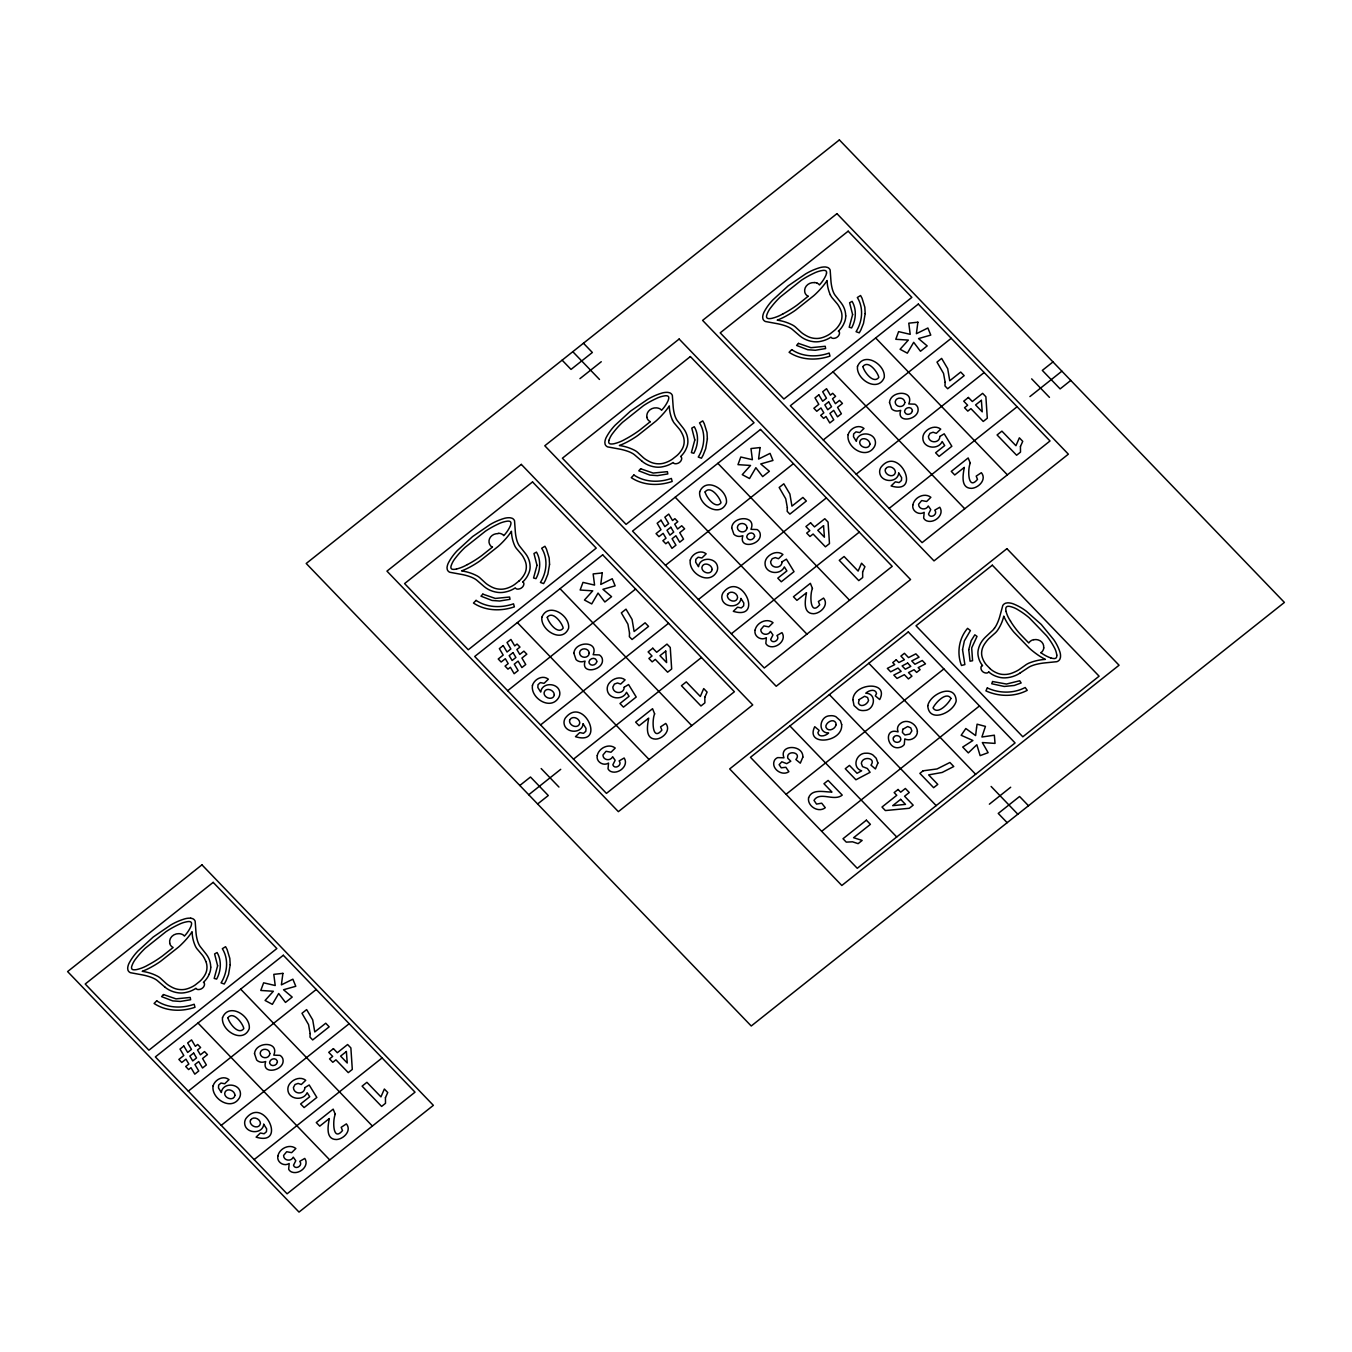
<?xml version="1.0" encoding="UTF-8"?>
<svg xmlns="http://www.w3.org/2000/svg" width="1352" height="1352" viewBox="0 0 1352 1352"><rect width="100%" height="100%" fill="white"/><g stroke="black" fill="none" stroke-linecap="round" stroke-linejoin="round"><path stroke-width="1.5" d="M492.517 547.019L481.785 555.587A111.033 99.287 -12.1 0 1 467.454 564.595M650.329 421.655L639.597 430.206A111.033 99.287 -12.1 0 1 625.266 439.214A37.214 33.276 -12.1 0 1 614.332 443.659A11.914 10.647 -12.1 0 1 611.374 443.997A4.563 4.073 -12.1 0 1 610.073 443.845A2.096 1.876 -12.1 0 1 608.738 442.307A5.763 5.154 -12.1 0 1 608.975 440.346M808.158 296.274L797.427 304.842A111.033 99.287 -12.1 0 1 783.078 313.85M579.94 378.661L601.268 361.728M507.642 690.703L635.609 589.049M665.471 565.322L793.421 463.668M823.283 439.958L951.233 338.304M540.58 724.925L668.547 623.272M698.392 599.561L826.359 497.908M856.205 474.18L984.172 372.527M519.827 785.478L530.491 777.011L548.287 795.517L537.623 803.984M1052.988 361.93L1042.324 370.397L1060.12 388.903L1070.784 380.419M528.733 794.739L560.725 769.322M573.518 759.148L701.468 657.495M731.331 633.784L859.28 532.13M889.143 508.403L1017.11 406.749M1029.903 396.592L1061.895 371.175M188.283 1091.132L316.25 989.478M221.221 1125.371L349.171 1023.717M254.142 1159.593L382.109 1057.94M786.07 794.3L943.882 668.936M821.678 831.311L979.49 705.93M989.36 804.187L1010.688 787.236M1019.797 673.212L1027.926 667.82A16.207 14.5 -12.1 0 1 1030.934 666.147A28.933 25.874 -12.1 0 1 1035.869 664.474A56.463 50.48 -12.1 0 1 1044.065 662.97L1056.825 661.686A5.205 4.664 -12.1 0 0 1059.816 659.32L1060.424 657.545A15.396 13.757 -12.1 0 0 1059.867 651.833A57.122 51.089 -12.1 0 0 1053.766 639.699L1041.293 624.489L1026.337 611.239A57.122 51.089 -12.1 0 0 1013.932 604.124A15.396 13.757 -12.1 0 0 1007.781 602.823L1005.77 603.161A5.205 4.664 -12.1 0 0 1002.778 605.527L999.686 616.85A56.463 50.48 -12.1 0 1 996.948 624.033A28.933 25.874 -12.1 0 1 994.464 628.241M190.733 918.194L192.677 918.667A5.205 4.664 -12.1 0 1 195.161 921.27L196.006 932.728A56.463 50.48 -12.1 0 0 197.291 940.079A28.933 25.874 -12.1 0 0 198.93 944.457A16.207 14.5 -12.1 0 0 200.637 947.11L206.248 954.208A26.398 23.592 -12.1 0 1 210.709 967.119M642.065 461.252L635.068 455.269A16.207 14.5 -12.1 0 0 632.415 453.376A28.933 25.874 -12.1 0 0 627.852 451.315A56.463 50.48 -12.1 0 0 620.01 449.168L607.606 446.887A5.205 4.664 -12.1 0 1 605.121 444.301L604.851 442.493A15.396 13.757 -12.1 0 1 606.541 436.865A57.122 51.089 -12.1 0 1 615.008 425.322L630.404 411.211L647.845 399.246A57.122 51.089 -12.1 0 1 661.567 393.178A15.396 13.757 -12.1 0 1 667.922 392.384L669.865 392.857A5.205 4.664 -12.1 0 1 672.35 395.46L673.178 406.918A56.463 50.48 -12.1 0 0 674.462 414.27A28.933 25.874 -12.1 0 0 676.101 418.647A16.207 14.5 -12.1 0 0 677.825 421.3L683.419 428.398A26.398 23.592 -12.1 0 1 687.898 441.31A19.621 17.542 -12.1 0 1 686.41 448.222A24.302 21.733 -12.1 0 1 680.631 456.503A4.884 4.36 -12.1 0 1 681.459 457.466A1.791 1.605 -12.1 0 1 681.662 458.159L681.678 458.277A4.783 4.276 -12.1 0 1 681.222 460.272A5.205 4.647 -12.1 0 1 679.566 462.316A5.205 4.647 -12.1 0 1 677.115 463.533A4.783 4.276 -12.1 0 1 674.868 463.685L674.766 463.651A1.791 1.605 -12.1 0 1 674.023 463.364A4.884 4.36 -12.1 0 1 673.11 462.502A24.302 21.733 -12.1 0 1 663.291 466.609A19.621 17.542 -12.1 0 1 655.534 467.048A26.398 23.592 -12.1 0 1 642.031 461.269M164.876 987.061L157.88 981.079A16.207 14.5 -12.1 0 0 155.226 979.169A28.933 25.874 -12.1 0 0 150.663 977.124A56.463 50.48 -12.1 0 0 142.822 974.978L130.434 972.696A5.205 4.664 -12.1 0 1 127.933 970.111L127.679 968.302A15.396 13.757 -12.1 0 1 129.369 962.675A57.122 51.089 -12.1 0 1 137.82 951.132L153.215 937.021L170.673 925.055A57.122 51.089 -12.1 0 1 184.379 918.988A15.396 13.757 -12.1 0 1 190.733 918.194M989.901 668.496L986.419 664.897A22.967 20.534 -12.1 0 1 983.648 660.739A26.871 24.032 -12.1 0 1 982.329 657.596A16.985 15.193 -12.1 0 1 981.636 652.424A19.165 17.137 -12.1 0 1 984.205 644.566A46.948 41.98 -12.1 0 1 986.859 640.865A23.288 20.821 -12.1 0 1 989.816 637.772L994.278 633.801A17.322 15.48 -12.1 0 0 997.708 630.083A46.272 41.371 -12.1 0 0 1003.759 616.123A64.507 57.68 -12.1 0 0 1008.846 625.368A66.282 59.268 -12.1 0 0 1011.212 628.731A60.012 53.657 -12.1 0 0 1014.152 632.415L1029.024 647.861A60.012 53.657 -12.1 0 0 1032.641 651.005A66.282 59.268 -12.1 0 0 1036.004 653.591A64.507 57.68 -12.1 0 0 1045.383 659.387A46.272 41.371 -12.1 0 0 1029.362 662.953A17.322 15.48 -12.1 0 0 1024.85 665.573L1019.915 669.054A23.288 20.821 -12.1 0 1 1016.146 671.302A46.948 41.98 -12.1 0 1 1011.769 673.195A19.165 17.137 -12.1 0 1 1002.863 674.445A16.985 15.193 -12.1 0 1 997.32 673.161A27.496 24.59 -12.1 0 1 994.041 671.555A22.967 20.534 -12.1 0 1 989.901 668.496M1031.66 378.864L1049.456 397.37M875.657 337.966L1007.375 474.856M833.001 371.851L964.736 508.758M717.844 463.33L849.563 600.237M583.456 343.222L592.362 352.483L571.034 369.417L562.128 360.173M1028.483 805.741L1019.577 796.497L998.249 813.431L1007.156 822.675M572.792 351.689L599.494 379.456M991.117 786.458L1017.819 814.208M868.829 663.274L975.637 774.273M675.189 497.215L806.907 634.122M829.384 694.624L936.176 805.623M789.923 725.956L896.731 836.972M560.032 588.712L691.751 725.618M517.377 622.596L649.095 759.503M541.155 768.544L558.951 787.05M240.656 989.14L372.391 1126.047M198 1023.025L329.736 1159.931M209.256 974.048A24.302 21.733 -12.1 0 1 203.442 982.312A4.884 4.36 -12.1 0 1 204.27 983.276A1.791 1.605 -12.1 0 1 204.49 983.969L204.49 984.087A4.783 4.276 -12.1 0 1 204.034 986.064A5.205 4.647 -12.1 0 1 202.377 988.126A5.205 4.647 -12.1 0 1 199.927 989.343A4.783 4.276 -12.1 0 1 197.696 989.495L197.578 989.461A1.791 1.605 -12.1 0 1 196.851 989.174A4.884 4.36 -12.1 0 1 195.922 988.312A24.302 21.733 -12.1 0 1 186.12 992.419A19.621 17.542 -12.1 0 1 178.363 992.841A26.398 23.592 -12.1 0 1 164.859 987.078M210.743 967.119A19.621 17.542 -12.1 0 1 209.222 974.032M169.659 943.138A7.318 6.54 -12.1 0 0 173.141 947.482L162.426 956.016A111.033 99.287 -12.1 0 1 148.078 965.024A37.214 33.276 -12.1 0 1 137.16 969.468A11.914 10.647 -12.1 0 1 134.186 969.807A4.732 4.225 -12.1 0 1 133.088 969.705A2.096 1.876 -12.1 0 1 131.566 968.116A5.763 5.154 -12.1 0 1 131.786 966.156A26.195 23.423 -12.1 0 1 136.113 958.399A87.424 78.162 -12.1 0 1 145.306 948.174L166.026 931.646A88.1 78.771 -12.1 0 1 178.802 924.464A26.195 23.423 -12.1 0 1 187.86 921.608A5.763 5.154 -12.1 0 1 190.024 921.675A2.096 1.876 -12.1 0 1 191.528 923.078A4.563 4.073 -12.1 0 1 191.511 924.261A11.914 10.647 -12.1 0 1 190.716 926.881A37.214 33.276 -12.1 0 1 184.396 936.091A5.949 5.307 -12.1 0 0 182.013 934.3A9.041 8.095 -12.1 0 0 178.92 933.657A8.602 7.689 -12.1 0 0 169.744 943.121M205.859 961.458A19.165 17.137 -12.1 0 1 206.822 969.468A16.985 15.193 -12.1 0 1 205.149 974.538A27.496 24.59 -12.1 0 1 203.222 977.564A22.967 20.534 -12.1 0 1 199.64 981.451L195.482 984.763A22.967 20.534 -12.1 0 1 190.75 987.467A26.871 24.032 -12.1 0 1 186.559 988.988A16.985 15.193 -12.1 0 1 181.438 989.647A19.165 17.137 -12.1 0 1 172.836 987.687A46.948 41.98 -12.1 0 1 168.865 985.456A23.288 20.821 -12.1 0 1 165.586 982.938L161.378 979.085A17.322 15.48 -12.1 0 0 157.407 976.144A46.272 41.371 -12.1 0 0 142.23 971.327A64.507 57.68 -12.1 0 0 152.691 966.308A66.282 59.268 -12.1 0 0 156.545 964.01A60.012 53.657 -12.1 0 0 160.753 961.188L178.565 947.042A60.012 53.657 -12.1 0 0 182.199 943.611A66.282 59.268 -12.1 0 0 185.224 940.468A64.507 57.68 -12.1 0 0 192.085 931.697A46.272 41.371 -12.1 0 0 195.313 946.028A17.322 15.48 -12.1 0 0 198 950L201.634 954.292A23.288 20.821 -12.1 0 1 203.966 957.588A46.948 41.98 -12.1 0 1 205.842 961.475M1033.756 639.716A8.602 7.689 -12.1 0 1 1043.676 647.878M1040.82 652.695A5.949 5.307 -12.1 0 0 1042.983 650.397A9.109 8.146 -12.1 0 0 1043.795 647.895M1050.791 657.951A37.214 33.276 -12.1 0 1 1040.871 652.627M988.751 671.995A4.884 4.36 -12.1 0 1 987.653 672.772A1.791 1.605 -12.1 0 1 986.876 672.992L986.757 673.009A4.783 4.276 -12.1 0 1 984.577 672.688A5.205 4.647 -12.1 0 1 982.38 671.285A5.205 4.647 -12.1 0 1 981.129 669.122A4.783 4.276 -12.1 0 1 981.079 667.111L981.113 667.009A1.791 1.605 -12.1 0 1 981.467 666.333M981.552 666.418A4.884 4.36 -12.1 0 1 982.549 665.539A24.302 21.733 -12.1 0 1 978.358 656.768A19.621 17.542 -12.1 0 1 978.24 649.788A26.398 23.592 -12.1 0 1 985.253 637.316L992.233 630.742A16.207 14.5 -12.1 0 0 994.464 628.241M1019.814 673.228A26.398 23.592 -12.1 0 1 1005.28 677.859A19.621 17.542 -12.1 0 1 997.675 676.828A24.302 21.733 -12.1 0 1 988.768 671.978M1006.091 611.459A11.914 10.647 -12.1 0 1 1005.803 608.806A4.563 4.073 -12.1 0 1 1006.04 607.606A2.096 1.876 -12.1 0 1 1007.798 606.338A5.763 5.154 -12.1 0 1 1009.961 606.457A26.195 23.423 -12.1 0 1 1018.377 610.022A87.424 78.162 -12.1 0 1 1029.294 617.847L1046.651 635.829A88.1 78.771 -12.1 0 1 1054.036 647.05A26.195 23.423 -12.1 0 1 1056.774 655.095M1010.536 621.092A37.214 33.276 -12.1 0 1 1006.057 611.459M1033.739 639.631A7.318 6.54 -12.1 0 0 1028.771 642.977L1019.797 633.682A111.033 99.287 -12.1 0 1 1010.468 621.143M1056.757 655.095A5.763 5.154 -12.1 0 1 1056.605 657.055A2.096 1.876 -12.1 0 1 1054.78 658.525A4.563 4.073 -12.1 0 1 1053.664 658.525A11.914 10.647 -12.1 0 1 1050.808 657.934M522.818 581.884A24.302 21.733 -12.1 0 0 528.615 573.603A19.621 17.542 -12.1 0 0 530.119 566.674A26.398 23.592 -12.1 0 0 525.624 553.745L520.013 546.664A16.207 14.5 -12.1 0 1 518.289 544.028A28.933 25.874 -12.1 0 1 516.65 539.651A56.463 50.48 -12.1 0 1 515.365 532.299L514.537 520.824A5.205 4.664 -12.1 0 0 512.036 518.238L510.11 517.765A15.396 13.757 -12.1 0 0 503.738 518.543A57.122 51.089 -12.1 0 0 490.015 524.61L472.575 536.592L457.196 550.703A57.122 51.089 -12.1 0 0 448.746 562.246A15.396 13.757 -12.1 0 0 447.022 567.857L447.309 569.665A5.205 4.664 -12.1 0 0 449.793 572.268L462.198 574.532A56.463 50.48 -12.1 0 1 470.04 576.679A28.933 25.874 -12.1 0 1 474.603 578.74A16.207 14.5 -12.1 0 1 477.256 580.633L484.236 586.633A26.398 23.592 -12.1 0 0 497.722 592.379A19.621 17.542 -12.1 0 0 505.479 591.956A24.302 21.733 -12.1 0 0 515.281 587.866A4.884 4.36 -12.1 0 0 516.21 588.745A1.791 1.605 -12.1 0 0 516.954 589.033L517.055 589.049A4.783 4.276 -12.1 0 0 519.286 588.897A5.205 4.647 -12.1 0 0 521.754 587.681A5.205 4.647 -12.1 0 0 523.41 585.636A4.783 4.276 -12.1 0 0 523.866 583.642L523.849 583.54A1.791 1.605 -12.1 0 0 523.647 582.847A4.884 4.36 -12.1 0 0 522.835 581.884M456.52 569.006A11.914 10.647 -12.1 0 1 453.562 569.378A4.563 4.073 -12.1 0 1 452.244 569.226A2.096 1.876 -12.1 0 1 450.926 567.688A5.763 5.154 -12.1 0 1 451.162 565.727A26.195 23.423 -12.1 0 1 455.489 557.97A88.1 78.771 -12.1 0 1 465.02 547.408L485.385 531.218A88.1 78.771 -12.1 0 1 498.178 524.035A26.195 23.423 -12.1 0 1 507.22 521.179A5.763 5.154 -12.1 0 1 509.383 521.247A2.096 1.876 -12.1 0 1 510.887 522.632A4.563 4.073 -12.1 0 1 510.887 523.832A11.914 10.647 -12.1 0 1 510.076 526.452A37.214 33.276 -12.1 0 1 503.755 535.662A5.949 5.307 -12.1 0 0 501.372 533.854A9.041 8.095 -12.1 0 0 498.297 533.229M467.403 564.544A37.214 33.276 -12.1 0 1 456.52 569.023M492.297 547.29A8.332 7.453 -12.1 0 1 489.559 538.654A8.332 7.453 -12.1 0 1 498.229 533.634M672.502 420.219A46.272 41.371 -12.1 0 1 669.291 405.887A64.507 57.68 -12.1 0 1 662.412 414.658A66.282 59.268 -12.1 0 1 659.387 417.802A60.012 53.657 -12.1 0 1 655.754 421.232L637.941 435.378A60.012 53.657 -12.1 0 1 633.716 438.2A66.282 59.268 -12.1 0 1 629.88 440.498A64.507 57.68 -12.1 0 1 619.402 445.501A46.272 41.371 -12.1 0 1 634.612 450.317A17.322 15.48 -12.1 0 1 638.567 453.275L642.758 457.128A23.288 20.821 -12.1 0 0 646.053 459.646A46.948 41.98 -12.1 0 0 650.042 461.86A19.165 17.137 -12.1 0 0 658.627 463.82A16.985 15.193 -12.1 0 0 663.747 463.178A26.871 24.032 -12.1 0 0 667.939 461.657A22.967 20.534 -12.1 0 0 672.654 458.953L676.828 455.641A22.967 20.534 -12.1 0 0 680.411 451.754A27.496 24.59 -12.1 0 0 682.337 448.729A16.985 15.193 -12.1 0 0 684.028 443.659A19.165 17.137 -12.1 0 0 683.047 435.648A46.948 41.98 -12.1 0 0 681.138 431.778A23.288 20.821 -12.1 0 0 678.822 428.483L675.189 424.19A17.322 15.48 -12.1 0 1 672.519 420.219M608.958 440.346A26.195 23.423 -12.1 0 1 613.301 432.589A87.424 78.162 -12.1 0 1 622.478 422.365L643.603 405.566A87.424 78.162 -12.1 0 1 655.99 398.654A26.195 23.423 -12.1 0 1 665.032 395.798A5.763 5.154 -12.1 0 1 667.212 395.866A2.096 1.876 -12.1 0 1 668.716 397.268A4.563 4.073 -12.1 0 1 668.699 398.468A11.914 10.647 -12.1 0 1 667.905 401.071A37.214 33.276 -12.1 0 1 661.567 410.281A5.949 5.307 -12.1 0 0 659.201 408.49A9.109 8.146 -12.1 0 0 656.447 407.865A8.602 7.689 -12.1 0 0 646.932 417.312M650.329 421.672A7.318 6.54 -12.1 0 1 646.831 417.329M783.045 313.799A37.214 33.276 -12.1 0 1 772.144 318.278A11.914 10.647 -12.1 0 1 769.187 318.633A4.732 4.225 -12.1 0 1 768.088 318.514A2.096 1.876 -12.1 0 1 766.55 316.943A5.763 5.154 -12.1 0 1 766.787 314.982A26.195 23.423 -12.1 0 1 771.113 307.225A87.424 78.162 -12.1 0 1 780.29 296.984L801.432 280.202A87.424 78.162 -12.1 0 1 813.803 273.29A26.195 23.423 -12.1 0 1 822.861 270.417A5.763 5.154 -12.1 0 1 825.024 270.485A2.096 1.876 -12.1 0 1 826.528 271.887A4.563 4.073 -12.1 0 1 826.511 273.087M814.259 282.602A8.602 7.689 -12.1 0 0 804.744 291.931A7.318 6.54 -12.1 0 0 808.141 296.291M817.014 283.109A5.949 5.307 -12.1 0 1 819.447 284.951A37.214 33.276 -12.1 0 0 825.734 275.707A11.914 10.647 -12.1 0 0 826.511 273.087M814.276 282.5A9.109 8.146 -12.1 0 1 817.014 283.109M830.331 294.837A17.322 15.48 -12.1 0 0 833.001 298.809L836.635 303.101A23.288 20.821 -12.1 0 1 838.95 306.414A46.948 41.98 -12.1 0 1 840.843 310.284A19.165 17.137 -12.1 0 1 841.823 318.278A16.985 15.193 -12.1 0 1 840.15 323.348A27.496 24.59 -12.1 0 1 838.223 326.373A22.967 20.534 -12.1 0 1 834.64 330.277L830.466 333.572A22.967 20.534 -12.1 0 1 825.751 336.276A26.871 24.032 -12.1 0 1 821.56 337.814A16.985 15.193 -12.1 0 1 816.439 338.473A19.165 17.137 -12.1 0 1 807.837 336.513A46.948 41.98 -12.1 0 1 803.865 334.282A23.288 20.821 -12.1 0 1 800.57 331.747L796.379 327.894A17.322 15.48 -12.1 0 0 792.407 324.97A46.272 41.371 -12.1 0 0 777.214 320.154A64.507 57.68 -12.1 0 0 787.692 315.117A66.282 59.268 -12.1 0 0 791.528 312.819A60.012 53.657 -12.1 0 0 795.753 309.997L813.566 295.851A60.012 53.657 -12.1 0 0 817.199 292.438A66.282 59.268 -12.1 0 0 820.225 289.277A64.507 57.68 -12.1 0 0 827.086 280.523A46.272 41.371 -12.1 0 0 830.314 294.854M838.46 331.139A4.884 4.36 -12.1 0 1 839.271 332.102A1.791 1.605 -12.1 0 1 839.491 332.795L839.491 332.896A4.783 4.276 -12.1 0 1 839.034 334.89A5.205 4.647 -12.1 0 1 837.378 336.935A5.205 4.647 -12.1 0 1 834.928 338.169A4.783 4.276 -12.1 0 1 832.697 338.304L832.578 338.287A1.791 1.605 -12.1 0 1 831.852 338A4.884 4.36 -12.1 0 1 830.922 337.138A24.302 21.733 -12.1 0 1 821.103 341.245A19.621 17.542 -12.1 0 1 813.346 341.667A26.398 23.592 -12.1 0 1 799.86 335.904L792.88 329.888A16.207 14.5 -12.1 0 0 790.227 327.995A28.933 25.874 -12.1 0 0 785.664 325.933A56.463 50.48 -12.1 0 0 777.822 323.787L765.418 321.506A5.205 4.664 -12.1 0 1 762.934 318.92L762.68 317.112A15.396 13.757 -12.1 0 1 764.37 311.484A57.122 51.089 -12.1 0 1 772.82 299.941L788.216 285.83L805.657 273.881A57.122 51.089 -12.1 0 1 819.38 267.797A15.396 13.757 -12.1 0 1 825.734 267.003L827.678 267.493A5.205 4.664 -12.1 0 1 830.162 270.079L830.99 281.554A56.463 50.48 -12.1 0 0 832.291 288.905A28.933 25.874 -12.1 0 0 833.914 293.283A16.207 14.5 -12.1 0 0 835.637 295.919L841.231 303.017A26.398 23.592 -12.1 0 1 845.71 315.929M845.744 315.929A19.621 17.542 -12.1 0 1 844.223 322.858A24.302 21.733 -12.1 0 1 838.443 331.139M335.262 1114.302C332.491 1120.419 332.795 1142.389 342.495 1130.559L341.194 1127.314L346.382 1123.884C352.044 1130.661 343.459 1139.297 336.361 1139.533C325.274 1139.381 328.063 1125.624 329.313 1118.543L319.748 1126.165L316.284 1122.566L333.183 1109.13L335.262 1114.302M654.621 713.873C651.85 719.974 652.171 741.961 661.872 730.114L660.57 726.869L665.742 723.438C671.42 730.232 662.835 738.868 655.737 739.105C644.65 738.936 647.439 725.179 648.69 718.115L639.107 725.72L635.643 722.137L652.56 708.702L654.621 713.873M812.434 588.492C809.662 594.61 809.983 616.58 819.684 604.75L818.382 601.505L823.554 598.074C829.232 604.851 820.647 613.487 813.549 613.723C802.463 613.571 805.251 599.815 806.502 592.734L796.919 600.356L793.455 596.756L810.372 583.32L812.434 588.492M970.263 463.128C967.491 469.228 967.795 491.215 977.496 479.368L976.195 476.124L981.366 472.693C987.044 479.487 978.459 488.106 971.361 488.359C960.275 488.19 963.063 474.434 964.314 467.37L954.732 474.974L951.284 471.375L968.184 457.956L970.263 463.128M227.913 1017.752C229.046 1023.092 238.594 1035.666 243.833 1028.568C242.701 1023.227 233.152 1010.637 227.913 1017.752M547.273 617.323C548.405 622.664 557.97 635.237 563.209 628.139C562.077 622.799 552.512 610.208 547.273 617.323M705.102 491.942C706.217 497.299 715.783 509.856 721.022 502.775C719.889 497.418 710.324 484.827 705.102 491.942M862.914 366.578C864.046 371.918 873.595 384.492 878.834 377.394C877.702 372.053 868.153 359.463 862.914 366.578M962.539 649.653L964.872 664.592L961.475 665.488C956.624 653.185 958.855 638.381 967.576 628.342L970.398 630.59L964.365 640.899L962.539 649.653M254.514 1053.664L256.66 1059.985A7.436 6.659 -12.1 0 0 263.065 1062.182L265.702 1061.54C260.851 1075.871 285.982 1070.649 282.855 1058.92A7.385 6.608 -12.1 0 0 279.932 1055.371L273.78 1055.135C279.746 1041.023 255.579 1041.378 254.514 1053.664M573.873 653.236L576.02 659.539A7.436 6.659 -12.1 0 0 582.425 661.736L585.078 661.111C580.211 675.442 605.341 670.22 602.215 658.492A7.385 6.608 -12.1 0 0 599.291 654.926L593.139 654.689C599.122 640.578 574.938 640.949 573.873 653.236M731.685 527.855L733.849 534.175A7.436 6.659 -12.1 0 0 740.254 536.372L742.89 535.73C738.023 550.061 763.153 544.839 760.027 533.111A7.385 6.608 -12.1 0 0 757.103 529.562L750.952 529.325C756.934 515.213 732.75 515.568 731.685 527.855M889.515 402.49L891.661 408.794A7.436 6.659 -12.1 0 0 898.066 410.991L900.702 410.366C895.835 424.697 920.982 419.475 917.856 407.746A7.385 6.608 -12.1 0 0 914.915 404.18L908.764 403.944C914.746 389.832 890.579 390.204 889.515 402.49M310.149 1033.519L309.98 1037.119L312.684 1039.941L329.178 1026.827L325.731 1023.227L314.762 1031.948L312.701 1019.847L306.634 1009.606L301.986 1013.29L308.56 1024.613L310.149 1033.519M629.525 633.091L629.356 636.691L632.06 639.496L648.554 626.398L645.09 622.799L634.122 631.519L632.06 619.419L626.01 609.16L621.345 612.862L627.919 624.168L629.525 633.091M787.337 507.71L787.168 511.31L789.872 514.132L806.367 501.017L802.902 497.435L791.934 506.138L789.889 494.038L783.822 483.796L779.174 487.48L785.732 498.803L787.337 507.71M945.149 382.346L944.98 385.945L947.684 388.751L964.179 375.653L960.714 372.053L949.746 380.774L947.701 368.673L941.634 358.415L936.987 362.116L943.544 373.422L945.149 382.346M841.654 724.554C843.293 742.755 804.812 746.743 814.732 726.7L819.109 730.367L817.875 732.699C818.856 738.074 826.021 735.758 828.624 733.021C817.115 732.987 819.616 715.816 830.06 715.766A9.802 8.754 -12.1 0 1 835.823 716.661L840.42 720.751L841.654 724.554M852.875 699.626L854.025 705.541L858.588 709.614A9.903 8.856 -12.1 0 0 864.367 710.493C874.828 710.442 877.313 693.322 865.787 693.221C868.407 690.534 875.555 688.185 876.535 693.542L875.319 695.874L879.696 699.542C889.548 680.749 853.957 682.574 852.875 699.626M917.383 731.229C917.822 737.465 910.149 741.741 904.809 738.902L904.268 744.479A7.385 6.608 -12.1 0 1 900.195 747.284C887.351 751.391 882.721 727.004 898.083 731.905L897.508 729.539A7.436 6.659 -12.1 0 1 900.229 723.658C906.415 718.199 916.656 723.506 917.383 731.229M968.742 649.602L970.043 661.196L972.578 660.722L971.682 647.912L977.023 636.403L974.826 634.815L971.142 640.713L968.742 649.602M217.621 965.767L214.191 978.409L216.624 979.101C221.052 971.023 221.846 960.647 217.097 952.535L214.613 953.937L217.621 965.767M536.997 565.339L533.567 577.98L535.983 578.656C540.428 570.595 541.206 560.218 536.474 552.106L533.972 553.509L536.997 565.339M694.81 439.958L691.379 452.616L693.813 453.292C698.24 445.23 699.018 434.837 694.286 426.725L691.785 428.128L694.81 439.958M852.622 314.594L849.191 327.235L851.625 327.911C856.053 319.849 856.83 309.473 852.098 301.361L849.614 302.747L852.622 314.594M277.887 1156.028C276.484 1162.179 284.038 1166.911 289.193 1163.497L288.669 1169.176A6.388 5.712 -12.1 0 0 291.795 1172.049C299.248 1174.888 309.811 1166.015 304.775 1158.427L299.755 1161.351C303.406 1165.407 295.327 1170.494 293.485 1165.255L295.784 1160.743L293.266 1157.177C291.153 1161.824 283.582 1160.743 283.582 1155.47L286.692 1151.718L291.626 1152.664L295.868 1148.507C289.531 1143.454 279.306 1148.524 277.887 1156.028M597.246 755.599C595.843 761.734 603.414 766.466 608.552 763.069L608.028 768.747A6.388 5.712 -12.1 0 0 611.172 771.62C618.608 774.459 629.17 765.587 624.151 757.999L619.115 760.923C622.765 764.962 614.687 770.065 612.845 764.826L615.143 760.314L612.642 756.731C610.512 761.379 602.941 760.314 602.958 755.024L606.068 751.289L611.003 752.236L615.228 748.062C608.89 743.008 598.683 748.095 597.246 755.599M755.058 630.218C753.672 636.37 761.227 641.101 766.364 637.688L765.84 643.366A6.388 5.712 -12.1 0 0 768.984 646.239C776.42 649.078 786.999 640.206 781.963 632.618L776.927 635.541C780.577 639.597 772.516 644.684 770.657 639.445L772.955 634.933L770.454 631.367C768.325 636.015 760.77 634.933 760.77 629.66L763.88 625.908L768.815 626.855L773.04 622.697C766.719 617.644 756.495 622.714 755.058 630.218M912.887 504.854C911.485 510.988 919.039 515.72 924.193 512.323L923.653 518.002A6.388 5.712 -12.1 0 0 926.796 520.875C934.232 523.714 944.811 514.842 939.775 507.253L934.756 510.177C938.389 514.216 930.328 519.303 928.486 514.081L930.767 509.569L928.266 505.986C926.137 510.633 918.583 509.552 918.583 504.279L921.692 500.544L926.627 501.491L930.869 497.316C924.531 492.263 914.307 497.333 912.887 504.854M927.759 705.744C928.892 723.557 953.43 712.893 956.202 700.944C955.543 682.675 930.193 693.373 927.759 705.744M877.904 762.984L875.437 768.95L870.975 765.147C876.603 757.762 862.221 755.65 861.359 763.424L862.542 766.618L867.359 768.494L870.096 772.313L855.917 779.783L845.27 768.73L849.445 765.401L857.05 773.293L861.63 770.809C851.304 767.446 856.424 752.642 866.125 753.216A10.309 9.21 -12.1 0 1 872.986 755.041L876.164 758.202L877.904 762.984M230.195 964.77L228.522 974.538L225.953 980.927L224.263 984.019L221.069 982.87C227.423 972.781 228.86 959.058 222.336 948.698L225.581 946.687L227.068 949.425L229.823 958.399L230.195 964.77M549.554 564.342L547.881 574.11L545.312 580.498L543.622 583.591L540.428 582.442C546.783 572.352 548.219 558.63 541.696 548.253L544.94 546.259L546.428 548.996L549.182 557.953L549.554 564.342M707.366 438.961L705.693 448.729L703.141 455.117L701.451 458.21L698.257 457.06C704.612 446.971 706.031 433.248 699.525 422.889L702.753 420.878L704.24 423.632L707.012 432.589L707.366 438.961M865.195 313.596L863.505 323.365L860.954 329.753L859.264 332.845L856.069 331.696C862.424 321.59 863.843 307.884 857.337 297.508L860.565 295.513L862.052 298.251L864.824 307.208L865.195 313.596M802.868 757.12L800.299 763.17L795.872 759.537C802.361 752.202 786.036 749.532 787.777 758.235L790.802 761.227L786.729 763.643L781.828 761.784L779.124 764.691L781.253 767.818L785.867 767.277L788.875 771.688C781.98 776.572 770.758 768.544 774.375 760.568A6.388 5.712 -12.1 0 1 777.704 757.61L783.974 757.813C778.617 744.107 803.392 744.31 802.868 757.12M976.55 727.917L975.62 735.589L965.818 728.525L961.171 735.285L972.916 740.507L962.708 747.064L968.319 752.895L976.837 744.732L980.132 755.633L988.126 752.675L982.329 742.552L995.021 743.397L994.345 735.201L981.907 737.009L985.439 726.396L977.09 724.182L976.55 727.917M282.906 973.372L281.385 984.881L292.877 979.186L295.784 986.284L283.531 989.748L292.201 997.083L285.475 1002.423L278.681 993.5L272.36 1004.35L265.077 1000.463L273.358 991.269L260.784 990.458L263.623 982.819L275.216 985.523L273.797 974.353L282.906 973.372M602.265 572.944L600.761 584.453L612.236 578.74L615.143 585.838L602.908 589.32L611.56 596.654L604.851 601.995L598.057 593.072L591.72 603.922L584.453 600.034L592.717 590.841L580.143 590.03L582.982 582.391L594.576 585.095L593.156 573.924L602.265 572.944M760.077 447.563L758.573 459.072L770.065 453.376L772.955 460.474L760.72 463.939L769.372 471.273L762.663 476.614L755.869 467.691L749.532 478.54L742.265 474.653L750.529 465.46L737.972 464.649L740.795 457.01L752.388 459.714L750.968 448.56L760.077 447.563M917.89 322.199L916.386 333.707L927.878 327.995L930.767 335.093L918.532 338.575L927.185 345.909L920.475 351.25L913.682 342.31L907.344 353.176L900.077 349.272L908.341 340.096L895.784 339.284L898.607 331.629L910.2 334.333L908.781 323.179L917.89 322.199M808.58 797.781C807.11 806.113 818.484 813.211 825.278 807.702L821.695 803.173L816.54 804.102L814.005 800.367C819.751 790.92 834.066 801.854 842.228 795.094L828.117 780.425L823.96 783.721L831.953 792.035C824.399 792.255 812.18 788.284 808.58 797.781M222.505 1017.65C220.883 1030.579 242.921 1044.268 249.258 1028.669C250.864 1015.69 228.894 1002.052 222.505 1017.65M541.865 617.222C540.259 630.15 562.28 643.839 568.617 628.241C570.223 615.261 548.253 601.623 541.865 617.222M699.677 491.841C698.071 504.786 720.109 518.458 726.43 502.86C728.035 489.88 706.065 476.242 699.677 491.841M857.489 366.476C855.884 379.405 877.921 393.094 884.242 377.495C885.847 364.516 863.877 350.861 857.489 366.476M385.438 1097.672L385.506 1103.316L381.602 1106.426L362.099 1086.146L366.916 1082.31L380.943 1096.894L384.357 1089.019L387.737 1092.534L385.438 1097.672M704.814 697.226L704.882 702.871L700.961 705.981L681.459 685.717L686.275 681.881L700.319 696.466L703.716 688.574L707.096 692.089L704.814 697.226M862.627 571.862L862.694 577.507L858.773 580.616L839.271 560.336L844.087 556.5L858.131 571.085L861.545 563.209L864.925 566.725L862.627 571.862M1020.439 446.481L1020.506 452.126L1016.603 455.235L997.083 434.955L1001.917 431.136L1015.943 445.721L1019.357 437.828L1022.737 441.343L1020.439 446.481M263.741 1124.273C262.66 1134.514 245.726 1133.872 244.695 1123.782A9.802 8.754 -12.1 0 1 245.946 1118.51C263.961 1095.289 287.57 1146.766 256.103 1137.133L260.378 1133.01L264.13 1133.753L266.462 1131.675L266.631 1128.836L263.741 1124.273M583.118 723.844C582.036 734.068 565.085 733.443 564.054 723.337A9.802 8.754 -12.1 0 1 565.305 718.081C583.337 694.86 606.947 746.321 575.462 736.688L579.738 732.564L583.506 733.325L585.822 731.246L586.007 728.407L583.118 723.844M740.93 598.463C739.848 608.704 722.897 608.062 721.867 597.973A9.802 8.754 -12.1 0 1 723.117 592.717C741.149 569.479 764.759 620.957 733.291 611.324L737.55 607.2L741.318 607.944L743.634 605.865L743.82 603.026L740.93 598.463M898.742 473.082C897.66 483.323 880.727 482.698 879.679 472.592A9.802 8.754 -12.1 0 1 880.929 467.336C898.962 444.115 922.571 495.576 891.103 485.943L895.362 481.819L899.131 482.579L901.446 480.484L901.632 477.645L898.742 473.082M213.092 1085.842C210.98 1098.551 231.057 1111.293 239.169 1098.263A9.903 8.856 -12.1 0 0 240.419 1092.991C239.388 1082.884 222.489 1082.276 221.339 1092.501L218.483 1087.954L218.652 1085.115L220.968 1083.036L224.719 1083.763L228.995 1079.657C223.384 1075.077 214.968 1079.572 213.092 1085.842M532.451 685.413C530.356 698.122 550.416 710.865 558.545 697.835A9.903 8.856 -12.1 0 0 559.796 692.562C558.748 682.439 541.848 681.847 540.716 692.072L537.842 687.509L538.012 684.687L540.327 682.608L544.079 683.335L548.354 679.211C542.743 674.648 534.327 679.126 532.451 685.413M690.28 560.032C688.168 572.741 708.245 585.5 716.357 572.454A9.903 8.856 -12.1 0 0 717.608 567.181C716.56 557.075 699.66 556.466 698.528 566.691L695.655 562.145L695.824 559.305L698.139 557.227L701.908 557.97L706.167 553.847C700.556 549.267 692.139 553.762 690.28 560.032M848.093 434.668C845.98 447.377 866.057 460.119 874.169 447.089A9.903 8.856 -12.1 0 0 875.42 441.817C874.372 431.694 857.489 431.102 856.34 441.327L853.484 436.764L853.636 433.941L855.968 431.863L859.72 432.589L863.996 428.466C858.385 423.903 849.969 428.381 848.093 434.668M304.859 1087.633C304.758 1094.799 293.671 1094.731 293.418 1087.515L295.04 1084.507L298.099 1083.408L301.31 1084.524L305.738 1080.299C300.888 1076.462 293.857 1078.812 290.207 1083.172A10.309 9.21 -12.1 0 0 287.858 1089.442C288.027 1099.497 303.27 1101.508 307.157 1092.703L309.709 1096.742L300.617 1103.959L304.099 1107.575L316.841 1097.452L309.202 1084.98L304.859 1087.633M624.218 687.205C624.134 694.353 613.031 694.286 612.794 687.086L614.399 684.061L617.475 682.98L620.686 684.078L625.097 679.87C620.264 676.034 613.233 678.383 609.566 682.726A10.309 9.21 -12.1 0 0 607.217 689.013C607.386 699.068 622.63 701.08 626.534 692.275L629.069 696.297L619.976 703.53L623.458 707.147L636.217 697.024L628.579 684.551L624.218 687.205M782.048 561.824C781.946 568.989 770.843 568.922 770.606 561.705L772.212 558.697L775.288 557.599L778.498 558.714L782.926 554.489C778.076 550.653 771.046 553.002 767.378 557.362A10.309 9.21 -12.1 0 0 765.046 563.649C765.198 573.687 780.442 575.698 784.346 566.894L786.881 570.933L777.789 578.149L781.27 581.783L794.03 571.642L786.391 559.17L782.048 561.824M939.86 436.459C939.758 443.608 928.655 443.54 928.418 436.341L930.024 433.316L933.1 432.234L936.311 433.333L940.738 429.125C935.888 425.288 928.858 427.638 925.207 431.981A10.309 9.21 -12.1 0 0 922.858 438.268C923.01 448.323 938.254 450.334 942.158 441.529L944.71 445.552L935.601 452.785L939.099 456.401L951.842 446.278L944.203 433.806L939.86 436.459M950.963 698.426C948.648 703.446 937.527 715.428 933.032 707.924C935.364 702.888 946.434 690.94 950.963 698.426M269.825 1053.63L269.437 1055.219C267.223 1059.512 260.175 1057.94 260.175 1053.09C260.902 1047.682 269.656 1048.206 269.825 1053.63M589.185 653.185L588.813 654.79C586.582 659.066 579.535 657.511 579.552 652.661C580.278 647.253 589.033 647.777 589.185 653.185M747.014 527.821L746.625 529.409C744.394 533.702 737.364 532.13 737.364 527.28C738.091 521.872 746.845 522.396 747.014 527.821M904.826 402.44L904.437 404.045C902.207 408.321 895.176 406.766 895.176 401.899C895.903 396.491 904.657 397.032 904.826 402.44M234.961 1095.289C233.947 1101.255 224.685 1098.72 224.669 1093.43C225.75 1087.194 234.724 1089.982 234.961 1095.289M554.337 694.843C553.306 700.809 544.045 698.291 544.045 693.001C545.11 686.765 554.083 689.554 554.337 694.843M712.149 569.479C711.118 575.445 701.857 572.91 701.857 567.62C702.922 561.401 711.913 564.173 712.149 569.479M869.961 444.098C868.93 450.064 859.686 447.546 859.669 442.256C860.751 436.02 869.725 438.792 869.961 444.098M250.542 1120.064L250.154 1121.501C250.374 1126.807 259.347 1129.562 260.429 1123.343C260.243 1118.746 253.246 1115.789 250.542 1120.064M569.902 719.636L569.513 721.055C569.733 726.379 578.707 729.134 579.805 722.914C579.619 718.318 572.606 715.343 569.902 719.636M727.731 594.255L727.325 595.691C727.545 600.998 736.519 603.752 737.617 597.533C737.432 592.937 730.435 589.979 727.731 594.255M885.543 468.89L885.137 470.31C885.357 475.617 894.348 478.388 895.43 472.169C895.244 467.572 888.247 464.598 885.543 468.89M893.503 737.482L893.131 738.716C893.131 743.194 900.314 743.735 900.888 739.257C900.821 735.471 895.328 734.119 893.503 737.482M902.747 729.336L902.426 732.463L904.911 734.998L909.828 734.068L911.856 730.908L910.758 727.883L907.699 726.514L902.747 729.336M277.38 1062.216C276.721 1065.731 271.194 1067.117 269.741 1063.416L269.623 1062.148C270.299 1058.633 275.808 1057.264 277.261 1060.965L277.38 1062.216M596.756 661.787C596.08 665.285 590.57 666.671 589.117 662.97L588.982 661.703C589.675 658.204 595.184 656.818 596.638 660.537L596.756 661.787M754.568 536.423C753.892 539.921 748.383 541.307 746.929 537.606L746.794 536.338C747.487 532.823 752.996 531.454 754.45 535.155L754.568 536.423M912.38 411.042C911.721 414.54 906.195 415.926 904.741 412.225L904.606 410.957C905.299 407.459 910.809 406.073 912.262 409.774L912.38 411.042M992.588 681.526L991.726 683.74L1004.215 686.461L1014.22 685.481L1021.149 682.963L1019.712 680.766L1006.446 684.044L992.588 681.526M836.043 724.841C835.215 729.134 828.184 732.294 826.004 727.393L825.886 725.821C826.934 721.833 833.812 718.115 835.958 723.134L836.043 724.841M859.145 699.575L858.452 703.125C860.599 708.161 867.494 704.409 868.542 700.42L867.578 697.497L864.621 696.28L859.145 699.575M987.332 687.931L985.912 690.872C998.841 696.821 1014.524 696.99 1027.233 690.348L1025.171 687.509C1013.561 693.66 999.145 693.475 987.332 687.931M482.833 594.136L480.974 596.181L492.077 600.474L499.648 601.015L510.008 599.308L509.586 597.026L495.339 598.429L482.833 594.136M163.474 994.565L161.598 996.627L172.718 1000.902L180.289 1001.443L190.632 999.736L190.226 997.455L175.98 998.858L163.474 994.565M640.645 468.755L638.786 470.817L649.889 475.093L657.461 475.634L667.82 473.927L667.398 471.662L653.151 473.065L640.645 468.755M798.457 343.391L796.598 345.436L807.702 349.712L815.273 350.269L825.633 348.562L825.227 346.281L810.963 347.684L798.457 343.391M476.073 600.389L473.47 603.043C485.402 611.003 501.068 611.459 514.368 606.845L513.523 603.82C501.389 608.13 486.99 607.758 476.073 600.389M633.902 475.008L631.283 477.662C643.231 485.638 658.897 486.078 672.181 481.464L671.352 478.439C659.201 482.765 644.803 482.394 633.902 475.008M791.714 349.644L789.095 352.297C801.043 360.257 816.709 360.714 829.993 356.1L829.165 353.058C817.014 357.384 802.615 357.012 791.714 349.644M156.714 1000.818L154.094 1003.471C166.042 1011.448 181.709 1011.887 194.992 1007.274L194.164 1004.249C182.03 1008.575 167.614 1008.203 156.714 1000.818M518.999 581.022L514.842 584.317A22.967 20.534 -12.1 0 1 510.127 587.038A27.496 24.59 -12.1 0 1 506.561 588.373A16.985 15.193 -12.1 0 1 500.798 589.218A19.165 17.137 -12.1 0 1 492.212 587.258A46.948 41.98 -12.1 0 1 488.241 585.027A23.288 20.821 -12.1 0 1 484.945 582.492L480.754 578.639A17.322 15.48 -12.1 0 0 476.783 575.715A46.272 41.371 -12.1 0 0 461.59 570.899A64.507 57.68 -12.1 0 0 472.068 565.88A66.282 59.268 -12.1 0 0 475.904 563.564A60.012 53.657 -12.1 0 0 480.112 560.759L497.925 546.597A60.012 53.657 -12.1 0 0 501.575 543.183A66.282 59.268 -12.1 0 0 504.6 540.023A64.507 57.68 -12.1 0 0 511.445 531.268A46.272 41.371 -12.1 0 0 514.673 545.6A17.322 15.48 -12.1 0 0 517.36 549.554L521.01 553.847A23.288 20.821 -12.1 0 1 523.325 557.159A46.948 41.98 -12.1 0 1 525.201 561.029A19.165 17.137 -12.1 0 1 526.182 569.023A16.985 15.193 -12.1 0 1 524.508 574.093A27.496 24.59 -12.1 0 1 522.582 577.118A22.967 20.534 -12.1 0 1 518.999 581.022M839.372 139.915L306.211 563.48L751.239 1025.999L1284.4 602.434L839.372 139.915M521.314 464.395L386.959 571.135L618.371 811.656L752.726 704.916L521.314 464.395M679.143 339.031L544.788 445.771L776.2 686.275L910.555 579.535L679.143 339.031M836.956 213.65L702.601 320.39L934.012 560.894L1068.367 454.171L836.956 213.65M532.536 481.937L404.586 583.591L468.265 649.771L596.232 548.118L532.536 481.937M690.365 356.556L562.398 458.21L626.077 524.39L754.044 422.737L690.365 356.556M848.177 231.175L720.21 332.845L783.907 399.026L911.856 297.372L848.177 231.175M201.955 864.841L67.6 971.581L299.012 1212.085L433.367 1105.344L201.955 864.841M602.671 554.827L474.721 656.481L606.44 793.387L734.406 691.734L602.671 554.827M760.5 429.446L632.533 531.099L764.269 668.006L892.219 566.353L760.5 429.446M918.312 304.082L790.345 405.735L922.081 542.642L1050.031 440.972L918.312 304.082M503.197 645.58L499.361 648.622L503.181 655.078L498.229 658.999L501.153 662.024L505.327 658.711L508.2 663.595L505.057 666.097L507.98 669.139L510.363 667.263L514.149 673.718L518.137 670.558L514.284 664.136L518.086 661.128L521.889 667.567L525.742 664.508L521.923 658.069L526.824 654.182L523.883 651.14L519.776 654.402L516.887 649.535L519.979 647.067L517.055 644.042L514.723 645.901L510.921 639.445L507.034 642.538L510.853 648.977L507.034 652.002L503.197 645.58M661.01 520.216L657.173 523.258L660.993 529.697L656.058 533.634L658.965 536.659L663.139 533.347L666.012 538.231L662.869 540.716L665.809 543.757L668.175 541.882L671.961 548.337L675.949 545.177L672.096 538.755L675.899 535.747L679.701 542.203L683.554 539.144L679.735 532.688L684.636 528.801L681.712 525.759L677.589 529.038L674.699 524.153L677.791 521.703L674.885 518.661L672.552 520.52L668.733 514.081L664.846 517.157L668.665 523.613L664.863 526.638L661.01 520.216M818.822 394.835L815.002 397.877L818.805 404.332L813.87 408.253L816.777 411.278L820.951 407.966L823.824 412.85L820.698 415.351L823.621 418.393L825.987 416.5L829.79 422.973L833.761 419.813L829.925 413.391L833.711 410.366L837.53 416.822L841.366 413.763L837.564 407.324L842.448 403.437L839.524 400.395L835.401 403.656L832.528 398.772L835.604 396.322L832.697 393.297L830.365 395.156L826.545 388.7L822.675 391.776L826.478 398.232L822.675 401.257L818.822 394.835M213.177 882.366L85.21 984.019L148.906 1050.2L276.856 948.546L213.177 882.366M513.016 652.61L509.197 655.635L512.121 660.486L515.906 657.478L513.016 652.61M670.829 527.229L667.009 530.254L669.933 535.122L673.718 532.096L670.829 527.229M828.641 401.865L824.838 404.89L827.745 409.74L831.531 406.732L828.641 401.865M652.779 648.216L648.115 651.918L652.019 655.99L648.892 658.475L652.171 661.872L655.298 659.387L667.618 672.197L671.674 668.986L670.254 647.49L666.992 644.093L656.683 652.272L652.779 648.216M810.592 522.835L805.927 526.553L809.831 530.609L806.705 533.094L809.983 536.49L813.11 534.023L825.43 546.816L829.486 543.605L828.066 522.109L824.804 518.729L814.495 526.908L810.592 522.835M968.404 397.471L963.739 401.172L967.643 405.245L964.534 407.729L967.795 411.126L970.922 408.642L983.242 421.452L987.298 418.224L985.878 396.744L982.617 393.347L972.325 401.527L968.404 397.471M665.742 651.089L659.962 655.686L666.604 662.581L665.742 651.089M823.554 525.708L817.774 530.305L824.416 537.2L823.554 525.708M981.383 400.344L975.586 404.924L982.228 411.836L981.383 400.344M283.312 955.256L155.362 1056.909L287.08 1193.816L415.03 1092.162L283.312 955.256M183.821 1046.025L180.002 1049.067L183.804 1055.506L178.87 1059.427L181.776 1062.469L185.951 1059.157L188.841 1064.041L185.697 1066.525L188.621 1069.567L190.987 1067.691L194.789 1074.147L198.761 1070.987L194.925 1064.565L198.71 1061.557L202.53 1067.995L206.366 1064.953L202.563 1058.498L207.447 1054.611L204.524 1051.569L200.4 1054.847L197.527 1049.963L200.62 1047.513L197.696 1044.471L195.364 1046.33L191.545 1039.891L187.674 1042.967L191.477 1049.406L187.674 1052.447L183.821 1046.025M193.64 1053.039L189.838 1056.064L192.744 1060.931L196.547 1057.906L193.64 1053.039M333.42 1048.645L328.739 1052.363L332.66 1056.419L329.533 1058.903L332.795 1062.3L335.921 1059.816L348.258 1072.626L352.297 1069.415L350.878 1047.918L347.616 1044.538L337.324 1052.718L333.42 1048.645M346.382 1051.518L340.603 1056.115L347.227 1063.01L346.382 1051.518M1006.919 548.675L729.674 768.933L841.823 885.492L1119.067 665.235L1006.919 548.675M908.291 631.925L750.461 757.306L857.269 868.305L1015.082 742.941L908.291 631.925M992.317 565.187L916.014 625.79L1022.822 736.789L1099.108 676.186L992.317 565.187M896.224 659.81L892.726 662.598L894.703 664.643L887.351 668.378L890.681 671.826L897.981 668.057L901.142 671.352L893.824 675.087L897.035 678.417L904.353 674.682L908.443 678.924L911.941 676.135L908.51 672.569L914.053 669.73L916.622 672.417L920.12 669.646L918.177 667.618L925.495 663.866L922.267 660.503L914.932 664.255L911.755 660.942L919.056 657.173L915.862 653.844L908.527 657.596L904.403 653.303L900.905 656.075L904.387 659.708L898.843 662.531L896.224 659.81M898.066 789.483L894.145 792.593L896.765 795.314L881.994 807.043L885.374 810.558L909.271 808.276L913.175 805.167L904.572 796.243L909.254 792.525L905.367 788.47L900.686 792.188L898.066 789.483M923.112 770.809L919.867 773.378L933.641 787.692L937.781 784.397L928.638 774.882L942.141 772.465L953.768 766.516L949.898 762.494L937.054 768.95L923.112 770.809M866.378 820.174L843.006 838.73L846.267 842.127L852.537 841.806L858.131 843.648L862.17 840.42L853.585 837.716L870.401 824.348L866.378 820.174M900.652 799.353L892.692 805.674L905.485 804.372L900.652 799.353M907.631 663.072L902.122 665.928L905.282 669.206L910.809 666.367L907.631 663.072"/></g></svg>
